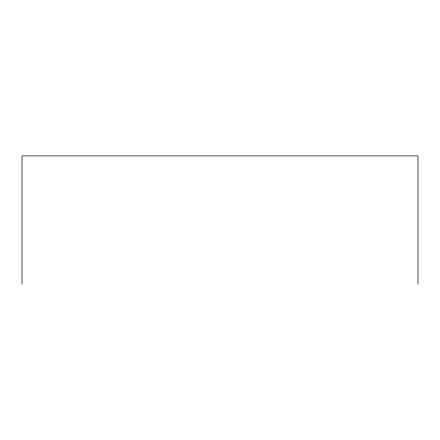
<?xml version="1.0" encoding="UTF-8"?>
<svg xmlns="http://www.w3.org/2000/svg" width="440" height="440" viewBox="0 0 440 440"><rect width="100%" height="100%" fill="white"/><g stroke="black" fill="none" stroke-linecap="round" stroke-linejoin="round"><path stroke-width="0.66" d="M418 284.114L418 155.887L22 155.887L22 284.114"/></g></svg>
